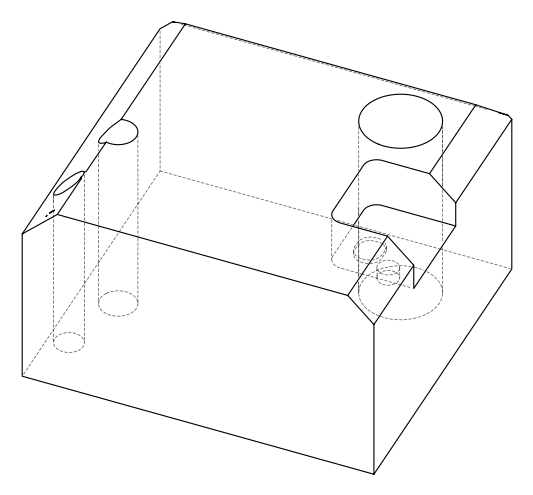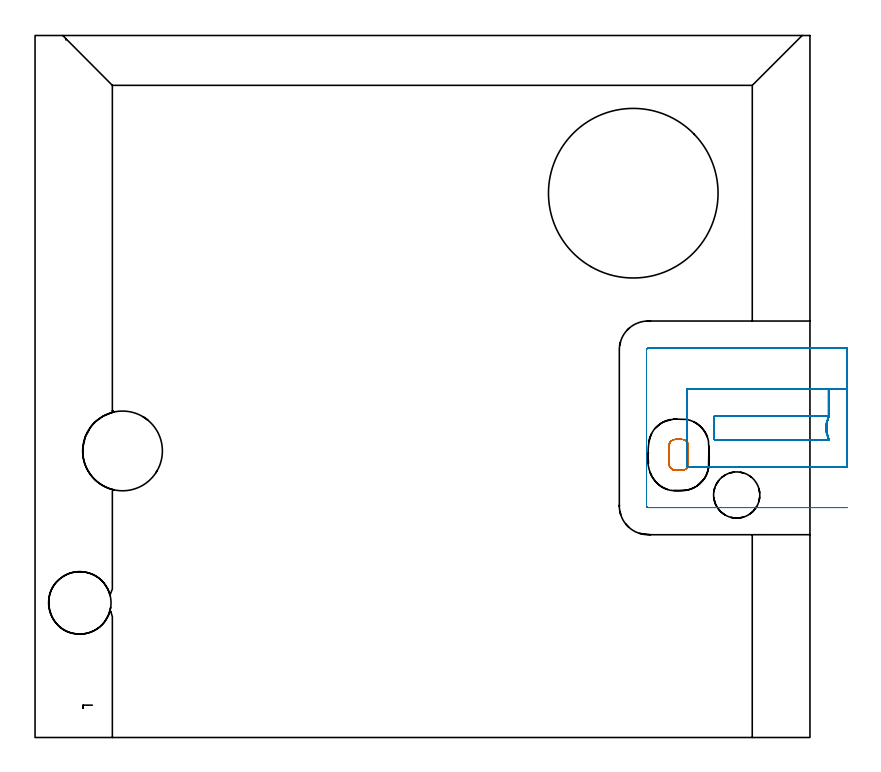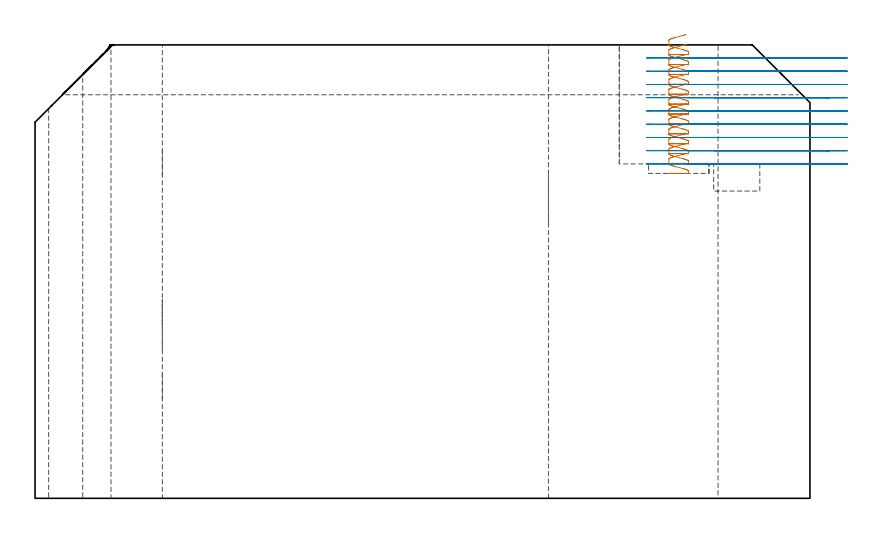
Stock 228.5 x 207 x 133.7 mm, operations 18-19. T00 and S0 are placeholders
(PLAN: 19 operations, 13 tool changes, 46 min)
(1 SPOT_DRILL | STEP1HOLE_1 | NXT0321_9005460120000 | 0.05 min | 228 mm3)
(2 SPOT_DRILL_1 | STEP1HOLE_2 | NXT0321_9005460120000 | 0.05 min | 183 mm3)
(3 SPOT_DRILL_2 | STEP1POCKET | NXT0321_9005460120000 | 0.04 min | 3875 mm3)
(4 INDEXABLE_INSERT_DRILL_THROUGH_HOLE_FROM_SOLID | STEP1HOLE | NXT0302_038 | 0.55 min | 262480 mm3)
(5 DRILL_BLIND_HOLE_INTO_CENTER | STEP1HOLE_1 | NXT0301_128 | 0.08 min | 1726 mm3)
(6 GUN_DRILL_THROUGH_HOLE | STEP1HOLE_1 | UGT0307_008 | 0.65 min | 11038 mm3)
(7 DRILL_TO_ENLARGE_THROUGH_HOLE | STEP1HOLE_1 | UGT0301_253 | 0.57 min | 22539 mm3)
(8 DRILL_BLIND_HOLE_INTO_CENTER_1 | STEP1HOLE_2 | NXT0301_033 | 0.05 min | 188 mm3)
(9 GUN_DRILL_THROUGH_HOLE_1 | STEP1HOLE_2 | UGT0307_002 | 0.6 min | 3522 mm3)
(10 SPADE_DRILL_TO_ENLARGE_THROUGH_HOLE | STEP1HOLE_2 | UGT0306_005 | 0.56 min | 18165 mm3)
(11 DRILL_TO_ENLARGE_THROUGH_HOLE_1 | STEP1HOLE_2 | UGT0301_056 | 0.58 min | 35908 mm3)
(12 DRILL_BLIND_HOLE_INTO_CENTER_2 | STEP1POCKET | NXT0301_128 | 0.05 min | 873 mm3)
(13 MILL_ROUGH_BLIND_HOLE_CONTOUR | STEP1POCKET | UGT0201_129 | Spiral | 0.07 min | 787 mm3)
(14 AREA_MILL | FG_CHAMFER_SURFACE | UGT0205_001 | 3.52 min | 9727 mm3)
(15 AREA_MILL_1 | FG_CHAMFER_SURFACE_1 | UGT0205_001 | 4.53 min | 13243 mm3)
(16 AREA_MILL_2 | FG_CHAMFER_SURFACE_2 | UGT0205_001 | 9.97 min | 23104 mm3)
(17 AREA_MILL_3 | FG_CHAMFER_SURFACE_3 | UGT0205_001 | 13.84 min | 49072 mm3)
(18 MILL_RECTANGULAR_POCKET | POCKET_RECTANGULAR_STRAIGHT | NXT0201_011 | Follow Part, ap 3, ae 75% | 1.91 min | 12160 mm3)
(19 MILL_SLOT | SLOT_PARTIAL_RECTANGULAR | NXT0201_012 | Follow Part, ap 4, ae 75% | 8.35 min | 105390 mm3)
(TOOL NXT0321_9005460120000 | NC Spot Drill, 142deg, 12mm, Carbide, Uncoated | D12 PA142 FL30 Z2)
(TOOL NXT0302_038 | Index. Insert Drill 50mm [880-D5000L50-04] | D50 PA176 FL200 Z2)
(TOOL NXT0301_128 | Carbide Drill 12mm [861.1-1200-036A1-GP GC34] | D12 PA150 FL37.4 Z2)
(TOOL UGT0307_008 | Gun Drill 11 mm | D11 PA130 FL24 Z1)
(TOOL UGT0301_253 | Twist Drill 18.4 mm | D18.4 PA118 FL135 Z2)
(TOOL NXT0301_033 | Carbide Drill 6.2mm [860.1-0620-031A1-MM 2214] | D6.2 PA140 FL53 Z2)
(TOOL UGT0307_002 | Gun Drill 6 mm | D6 PA130 FL24 Z1)
(TOOL UGT0306_005 | Spade Drill 14.5mm | D14.5 PA132 FL10 Z2)
(TOOL UGT0301_056 | Twist Drill 23.5 mm | D23.5 PA118 FL155 Z2)
(TOOL UGT0201_129 | Carbide End Mill 11.9 | D11.9 FL15 Z4)
(TOOL UGT0205_001 | Chamfer Mill 20 x 3 x 45 deg. | D20 FL50 Z2)
(TOOL NXT0201_011 | ENDMILL 12mm [2P460-1200-NA 1630] | D12 FL38 Z6)
(TOOL NXT0201_012 | ENDMILL 16mm [2P460-1600-NA 1630] | D16 FL38 Z6)
(OP 18 MILL_RECTANGULAR_POCKET)
G17 G21 G94 G90
T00 M6
G54
G17 G0 G90 X191.992 Y87.423 S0 M3
G43 Z143.766 H1
Z136.765
G94 G1 X191.843 Y87.547 Z136.713 F250.
X191.532 Y87.724 Z136.618
X191.195 Y87.843 Z136.522
X190.842 Y87.9 Z136.426
X188.758 Z135.868
X188.405 Y87.843 Z135.772
X188.068 Y87.724 Z135.676
X187.757 Y87.547 Z135.58
X187.482 Y87.318 Z135.484
X187.253 Y87.043 Z135.388
X187.076 Y86.732 Z135.292
X186.957 Y86.395 Z135.197
X186.9 Y86.042 Z135.101
Y80.658 Z133.658
X186.957 Y80.305 Z133.562
X187.076 Y79.968 Z133.467
X187.253 Y79.657 Z133.371
X187.482 Y79.382 Z133.275
X187.757 Y79.153 Z133.179
X188.068 Y78.976 Z133.083
X188.405 Y78.857 Z132.987
X188.758 Y78.8 Z132.891
X190.842 Z132.333
X191.195 Y78.857 Z132.237
X191.532 Y78.976 Z132.141
X191.843 Y79.153 Z132.046
X192.118 Y79.382 Z131.95
X192.347 Y79.657 Z131.854
X192.524 Y79.968 Z131.758
X192.643 Y80.305 Z131.662
X192.7 Y80.658 Z131.566
Y80.8 Z131.528
Y83.35 Z130.845
Y85.9 F500.
G3 X190.7 Y87.9 R2.
G1 X188.9
G3 X186.9 Y85.9 R2.
G1 Y80.8
G3 X188.9 Y78.8 R2.
G1 X190.7
G3 X192.7 Y80.8 R2.
G1 Y83.35
Y84.35
G0 X191.992 Y87.423 Z133.845
G1 X191.843 Y87.547 Z133.793 F250.
X191.532 Y87.724 Z133.697
X191.195 Y87.843 Z133.601
X190.842 Y87.9 Z133.505
X188.758 Z132.947
X188.405 Y87.843 Z132.851
X188.068 Y87.724 Z132.756
X187.757 Y87.547 Z132.66
X187.482 Y87.318 Z132.564
X187.253 Y87.043 Z132.468
X187.076 Y86.732 Z132.372
X186.957 Y86.395 Z132.276
X186.9 Y86.042 Z132.18
Y80.658 Z130.738
X186.957 Y80.305 Z130.642
X187.076 Y79.968 Z130.546
X187.253 Y79.657 Z130.45
X187.482 Y79.382 Z130.354
X187.757 Y79.153 Z130.259
X188.068 Y78.976 Z130.163
X188.405 Y78.857 Z130.067
X188.758 Y78.8 Z129.971
X190.842 Z129.413
X191.195 Y78.857 Z129.317
X191.532 Y78.976 Z129.221
X191.843 Y79.153 Z129.125
X192.118 Y79.382 Z129.029
X192.347 Y79.657 Z128.933
X192.524 Y79.968 Z128.838
X192.643 Y80.305 Z128.742
X192.7 Y80.658 Z128.646
Y83.35 Z127.925
Y85.9 F500.
G3 X190.7 Y87.9 R2.
G1 X188.9
G3 X186.9 Y85.9 R2.
G1 Y80.8
G3 X188.9 Y78.8 R2.
G1 X190.7
G3 X192.7 Y80.8 R2.
G1 Y83.35
Y84.35
G0 X191.992 Y87.423 Z130.925
G1 X191.843 Y87.547 Z130.873 F250.
X191.532 Y87.724 Z130.777
X191.195 Y87.843 Z130.681
X190.842 Y87.9 Z130.585
X188.758 Z130.027
X188.405 Y87.843 Z129.931
X188.068 Y87.724 Z129.835
X187.757 Y87.547 Z129.739
X187.482 Y87.318 Z129.643
X187.253 Y87.043 Z129.547
X187.076 Y86.732 Z129.452
X186.957 Y86.395 Z129.356
X186.9 Y86.042 Z129.26
Y80.658 Z127.817
X186.957 Y80.305 Z127.722
X187.076 Y79.968 Z127.626
X187.253 Y79.657 Z127.53
X187.482 Y79.382 Z127.434
X187.757 Y79.153 Z127.338
X188.068 Y78.976 Z127.242
X188.405 Y78.857 Z127.146
X188.758 Y78.8 Z127.051
X190.842 Z126.492
X191.195 Y78.857 Z126.396
X191.532 Y78.976 Z126.301
X191.843 Y79.153 Z126.205
X192.118 Y79.382 Z126.109
X192.347 Y79.657 Z126.013
X192.524 Y79.968 Z125.917
X192.643 Y80.305 Z125.821
X192.7 Y80.658 Z125.725
Y80.8 Z125.687
Y83.35 Z125.004
Y85.9 F500.
G3 X190.7 Y87.9 R2.
G1 X188.9
G3 X186.9 Y85.9 R2.
G1 Y80.8
G3 X188.9 Y78.8 R2.
G1 X190.7
G3 X192.7 Y80.8 R2.
G1 Y83.35
Y84.35
G0 X191.992 Y87.423 Z128.004
G1 X191.843 Y87.547 Z127.952 F250.
X191.532 Y87.724 Z127.856
X191.195 Y87.843 Z127.76
X190.842 Y87.9 Z127.665
X188.758 Z127.106
X188.405 Y87.843 Z127.011
X188.068 Y87.724 Z126.915
X187.757 Y87.547 Z126.819
X187.482 Y87.318 Z126.723
X187.253 Y87.043 Z126.627
X187.076 Y86.732 Z126.531
X186.957 Y86.395 Z126.435
X186.9 Y86.042 Z126.339
Y80.658 Z124.897
X186.957 Y80.305 Z124.801
X187.076 Y79.968 Z124.705
X187.253 Y79.657 Z124.609
X187.482 Y79.382 Z124.514
X187.757 Y79.153 Z124.418
X188.068 Y78.976 Z124.322
X188.405 Y78.857 Z124.226
X188.758 Y78.8 Z124.13
X190.842 Z123.572
X191.195 Y78.857 Z123.476
X191.532 Y78.976 Z123.38
X191.843 Y79.153 Z123.284
X192.118 Y79.382 Z123.188
X192.347 Y79.657 Z123.093
X192.524 Y79.968 Z122.997
X192.643 Y80.305 Z122.901
X192.7 Y80.658 Z122.805
Y80.8 Z122.767
Y83.35 Z122.084
Y85.9 F500.
G3 X190.7 Y87.9 R2.
G1 X188.9
G3 X186.9 Y85.9 R2.
G1 Y80.8
G3 X188.9 Y78.8 R2.
G1 X190.7
G3 X192.7 Y80.8 R2.
G1 Y83.35
Y84.35
G0 X191.992 Y87.423 Z125.084
G1 X191.843 Y87.547 Z125.032 F250.
X191.532 Y87.724 Z124.936
X191.195 Y87.843 Z124.84
X190.842 Y87.9 Z124.744
X188.758 Z124.186
X188.405 Y87.843 Z124.09
X188.068 Y87.724 Z123.994
X187.757 Y87.547 Z123.898
X187.482 Y87.318 Z123.803
X187.253 Y87.043 Z123.707
X187.076 Y86.732 Z123.611
X186.957 Y86.395 Z123.515
X186.9 Y86.042 Z123.419
Y80.658 Z121.977
X186.957 Y80.305 Z121.881
X187.076 Y79.968 Z121.785
X187.253 Y79.657 Z121.689
X187.482 Y79.382 Z121.593
X187.757 Y79.153 Z121.497
X188.068 Y78.976 Z121.401
X188.405 Y78.857 Z121.306
X188.758 Y78.8 Z121.21
X190.842 Z120.652
X191.195 Y78.857 Z120.556
X191.532 Y78.976 Z120.46
X191.843 Y79.153 Z120.364
X192.118 Y79.382 Z120.268
X192.347 Y79.657 Z120.172
X192.524 Y79.968 Z120.076
X192.643 Y80.305 Z119.98
X192.7 Y80.658 Z119.885
Y80.8 Z119.847
Y83.35 Z119.163
Y85.9 F500.
G3 X190.7 Y87.9 R2.
G1 X188.9
G3 X186.9 Y85.9 R2.
G1 Y80.8
G3 X188.9 Y78.8 R2.
G1 X190.7
G3 X192.7 Y80.8 R2.
G1 Y83.35
Y84.35
G0 X191.992 Y87.423 Z122.163
G1 X191.843 Y87.547 Z122.111 F250.
X191.532 Y87.724 Z122.015
X191.195 Y87.843 Z121.92
X190.842 Y87.9 Z121.824
X188.758 Z121.266
X188.405 Y87.843 Z121.17
X188.068 Y87.724 Z121.074
X187.757 Y87.547 Z120.978
X187.482 Y87.318 Z120.882
X187.253 Y87.043 Z120.786
X187.076 Y86.732 Z120.69
X186.957 Y86.395 Z120.594
X186.9 Y86.042 Z120.499
Y80.658 Z119.056
X186.957 Y80.305 Z118.96
X187.076 Y79.968 Z118.864
X187.253 Y79.657 Z118.769
X187.482 Y79.382 Z118.673
X187.757 Y79.153 Z118.577
X188.068 Y78.976 Z118.481
X188.405 Y78.857 Z118.385
X188.758 Y78.8 Z118.289
X190.842 Z117.731
X191.195 Y78.857 Z117.635
X191.532 Y78.976 Z117.539
X191.843 Y79.153 Z117.443
X192.118 Y79.382 Z117.348
X192.347 Y79.657 Z117.252
X192.524 Y79.968 Z117.156
X192.643 Y80.305 Z117.06
X192.7 Y80.658 Z116.964
Y80.8 Z116.926
Y83.35 Z116.243
Y85.9 F500.
G3 X190.7 Y87.9 R2.
G1 X188.9
G3 X186.9 Y85.9 R2.
G1 Y80.8
G3 X188.9 Y78.8 R2.
G1 X190.7
G3 X192.7 Y80.8 R2.
G1 Y83.35
Y84.35
G0 X191.992 Y87.423 Z119.243
G1 X191.843 Y87.547 Z119.191 F250.
X191.532 Y87.724 Z119.095
X191.195 Y87.843 Z118.999
X190.842 Y87.9 Z118.903
X188.758 Z118.345
X188.405 Y87.843 Z118.249
X188.068 Y87.724 Z118.153
X187.757 Y87.547 Z118.058
X187.482 Y87.318 Z117.962
X187.253 Y87.043 Z117.866
X187.076 Y86.732 Z117.77
X186.957 Y86.395 Z117.674
X186.9 Y86.042 Z117.578
Y80.658 Z116.136
X186.957 Y80.305 Z116.04
X187.076 Y79.968 Z115.944
X187.253 Y79.657 Z115.848
X187.482 Y79.382 Z115.752
X187.757 Y79.153 Z115.656
X188.068 Y78.976 Z115.561
X188.405 Y78.857 Z115.465
X188.758 Y78.8 Z115.369
X190.842 Z114.811
X191.195 Y78.857 Z114.715
X191.532 Y78.976 Z114.619
X191.843 Y79.153 Z114.523
X192.118 Y79.382 Z114.427
X192.347 Y79.657 Z114.331
X192.524 Y79.968 Z114.235
X192.643 Y80.305 Z114.14
X192.7 Y80.658 Z114.044
Y80.8 Z114.006
Y83.35 Z113.323
Y85.9 F500.
G3 X190.7 Y87.9 R2.
G1 X188.9
G3 X186.9 Y85.9 R2.
G1 Y80.8
G3 X188.9 Y78.8 R2.
G1 X190.7
G3 X192.7 Y80.8 R2.
G1 Y83.35
Y84.35
G0 X191.992 Y87.423 Z116.323
G1 X191.843 Y87.547 Z116.27 F250.
X191.532 Y87.724 Z116.175
X191.195 Y87.843 Z116.079
X190.842 Y87.9 Z115.983
X188.758 Z115.425
X188.405 Y87.843 Z115.329
X188.068 Y87.724 Z115.233
X187.757 Y87.547 Z115.137
X187.482 Y87.318 Z115.041
X187.253 Y87.043 Z114.945
X187.076 Y86.732 Z114.849
X186.957 Y86.395 Z114.754
X186.9 Y86.042 Z114.658
Y80.658 Z113.215
X186.957 Y80.305 Z113.12
X187.076 Y79.968 Z113.024
X187.253 Y79.657 Z112.928
X187.482 Y79.382 Z112.832
X187.757 Y79.153 Z112.736
X188.068 Y78.976 Z112.64
X188.405 Y78.857 Z112.544
X188.758 Y78.8 Z112.448
X190.842 Z111.89
X191.195 Y78.857 Z111.794
X191.532 Y78.976 Z111.699
X191.843 Y79.153 Z111.603
X192.118 Y79.382 Z111.507
X192.347 Y79.657 Z111.411
X192.524 Y79.968 Z111.315
X192.643 Y80.305 Z111.219
X192.7 Y80.658 Z111.123
Y83.35 Z110.402
Y85.9 F500.
G3 X190.7 Y87.9 R2.
G1 X188.9
G3 X186.9 Y85.9 R2.
G1 Y80.8
G3 X188.9 Y78.8 R2.
G1 X190.7
G3 X192.7 Y80.8 R2.
G1 Y83.35
Y84.35
G0 X191.992 Y87.423 Z113.402
G1 X191.843 Y87.547 Z113.35 F250.
X191.532 Y87.724 Z113.254
X191.195 Y87.843 Z113.158
X190.842 Y87.9 Z113.062
X188.758 Z112.504
X188.405 Y87.843 Z112.408
X188.068 Y87.724 Z112.313
X187.757 Y87.547 Z112.217
X187.482 Y87.318 Z112.121
X187.253 Y87.043 Z112.025
X187.076 Y86.732 Z111.929
X186.957 Y86.395 Z111.833
X186.9 Y86.042 Z111.737
Y80.658 Z110.295
X186.957 Y80.305 Z110.199
X187.076 Y79.968 Z110.103
X187.253 Y79.657 Z110.007
X187.482 Y79.382 Z109.911
X187.757 Y79.153 Z109.816
X188.068 Y78.976 Z109.72
X188.405 Y78.857 Z109.624
X188.758 Y78.8 Z109.528
X190.842 Z108.97
X191.195 Y78.857 Z108.874
X191.532 Y78.976 Z108.778
X191.843 Y79.153 Z108.682
X192.118 Y79.382 Z108.586
X192.347 Y79.657 Z108.49
X192.524 Y79.968 Z108.395
X192.643 Y80.305 Z108.299
X192.7 Y80.658 Z108.203
Y83.35 Z107.482
Y85.9 F500.
G3 X190.7 Y87.9 R2.
G1 X188.9
G3 X186.9 Y85.9 R2.
G1 Y80.8
G3 X188.9 Y78.8 R2.
G1 X190.7
G3 X192.7 Y80.8 R2.
G1 Y83.35
Y84.35
G0 X191.992 Y87.423 Z110.482
G1 X191.843 Y87.547 Z110.43 F250.
X191.532 Y87.724 Z110.334
X191.195 Y87.843 Z110.238
X190.842 Y87.9 Z110.142
X188.758 Z109.584
X188.405 Y87.843 Z109.488
X188.068 Y87.724 Z109.392
X187.757 Y87.547 Z109.296
X187.482 Y87.318 Z109.2
X187.253 Y87.043 Z109.105
X187.076 Y86.732 Z109.009
X186.957 Y86.395 Z108.913
X186.9 Y86.042 Z108.817
Y80.658 Z107.375
X186.957 Y80.305 Z107.279
X187.076 Y79.968 Z107.183
X187.253 Y79.657 Z107.087
X187.482 Y79.382 Z106.991
X187.757 Y79.153 Z106.895
X188.068 Y78.976 Z106.799
X188.405 Y78.857 Z106.703
X188.758 Y78.8 Z106.608
X190.842 Z106.049
X191.195 Y78.857 Z105.954
X191.532 Y78.976 Z105.858
X191.843 Y79.153 Z105.762
X192.118 Y79.382 Z105.666
X192.347 Y79.657 Z105.57
X192.524 Y79.968 Z105.474
X192.643 Y80.305 Z105.378
X192.7 Y80.658 Z105.282
Y83.35 Z104.561
Y85.9 F500.
G3 X190.7 Y87.9 R2.
G1 X188.9
G3 X186.9 Y85.9 R2.
G1 Y80.8
G3 X188.9 Y78.8 R2.
G1 X190.7
G3 X192.7 Y80.8 R2.
G1 Y83.35
Y84.35
G0 X191.992 Y87.423 Z107.561
G1 X191.843 Y87.547 Z107.509 F250.
X191.532 Y87.724 Z107.413
X191.195 Y87.843 Z107.317
X190.842 Y87.9 Z107.222
X188.758 Z106.663
X188.405 Y87.843 Z106.568
X188.068 Y87.724 Z106.472
X187.757 Y87.547 Z106.376
X187.482 Y87.318 Z106.28
X187.253 Y87.043 Z106.184
X187.076 Y86.732 Z106.088
X186.957 Y86.395 Z105.992
X186.9 Y86.042 Z105.896
Y80.658 Z104.454
X186.957 Y80.305 Z104.358
X187.076 Y79.968 Z104.262
X187.253 Y79.657 Z104.167
X187.482 Y79.382 Z104.071
X187.757 Y79.153 Z103.975
X188.068 Y78.976 Z103.879
X188.405 Y78.857 Z103.783
X188.758 Y78.8 Z103.687
X190.842 Z103.129
X191.195 Y78.857 Z103.033
X191.532 Y78.976 Z102.937
X191.843 Y79.153 Z102.841
X192.118 Y79.382 Z102.746
X192.347 Y79.657 Z102.65
X192.524 Y79.968 Z102.554
X192.643 Y80.305 Z102.458
X192.7 Y80.658 Z102.362
Y83.35 Z101.641
Y85.9 F500.
G3 X190.7 Y87.9 R2.
G1 X188.9
G3 X186.9 Y85.9 R2.
G1 Y80.8
G3 X188.9 Y78.8 R2.
G1 X190.7
G3 X192.7 Y80.8 R2.
G1 Y83.35
Y84.35
G0 X191.992 Y87.423 Z104.641
G1 X191.843 Y87.547 Z104.589 F250.
X191.532 Y87.724 Z104.493
X191.195 Y87.843 Z104.397
X190.842 Y87.9 Z104.301
X188.758 Z103.743
X188.405 Y87.843 Z103.647
X188.068 Y87.724 Z103.551
X187.757 Y87.547 Z103.455
X187.482 Y87.318 Z103.36
X187.253 Y87.043 Z103.264
X187.076 Y86.732 Z103.168
X186.957 Y86.395 Z103.072
X186.9 Y86.042 Z102.976
Y80.658 Z101.534
X186.957 Y80.305 Z101.438
X187.076 Y79.968 Z101.342
X187.253 Y79.657 Z101.246
X187.482 Y79.382 Z101.15
X187.757 Y79.153 Z101.054
X188.068 Y78.976 Z100.958
X188.405 Y78.857 Z100.863
X188.758 Y78.8 Z100.767
X190.842 Z100.209
X191.195 Y78.857 Z100.113
X191.532 Y78.976 Z100.017
X191.843 Y79.153 Z99.921
X192.118 Y79.382 Z99.825
X192.347 Y79.657 Z99.729
X192.524 Y79.968 Z99.633
X192.643 Y80.305 Z99.537
X192.7 Y80.658 Z99.442
Y83.35 Z98.72
Y85.9 F500.
G3 X190.7 Y87.9 R2.
G1 X188.9
G3 X186.9 Y85.9 R2.
G1 Y80.8
G3 X188.9 Y78.8 R2.
G1 X190.7
G3 X192.7 Y80.8 R2.
G1 Y83.35
Y84.35
G0 X191.992 Y87.423 Z101.72
G1 X191.843 Y87.547 Z101.668 F250.
X191.532 Y87.724 Z101.573
X191.195 Y87.843 Z101.477
X190.842 Y87.9 Z101.381
X188.758 Z100.823
X188.405 Y87.843 Z100.727
X188.068 Y87.724 Z100.631
X187.757 Y87.547 Z100.535
X187.482 Y87.318 Z100.439
X187.253 Y87.043 Z100.343
X187.076 Y86.732 Z100.247
X186.957 Y86.395 Z100.152
X186.9 Y86.042 Z100.056
Y80.658 Z98.613
X186.957 Y80.305 Z98.517
X187.076 Y79.968 Z98.422
X187.253 Y79.657 Z98.326
X187.482 Y79.382 Z98.23
X187.757 Y79.153 Z98.134
X188.068 Y78.976 Z98.038
X188.405 Y78.857 Z97.942
X188.758 Y78.8 Z97.846
X190.842 Z97.288
X191.195 Y78.857 Z97.192
X191.532 Y78.976 Z97.096
X191.843 Y79.153 Z97.001
X192.118 Y79.382 Z96.905
X192.347 Y79.657 Z96.809
X192.524 Y79.968 Z96.713
X192.643 Y80.305 Z96.617
X192.7 Y80.658 Z96.521
Y83.35 Z95.8
Y85.9 F500.
G3 X190.7 Y87.9 R2.
G1 X188.9
G3 X186.9 Y85.9 R2.
G1 Y80.8
G3 X188.9 Y78.8 R2.
G1 X190.7
G3 X192.7 Y80.8 R2.
G1 Y83.35
Y84.35
G0 Z143.766
M5
M2
(OP 19 MILL_SLOT)
G17 G21 G94 G90
T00 M6
G54
G17 G0 G90 X239.499 Y102.866 S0 M3
G43 Z143.766 H1
Z129.858
G94 G1 X236.5 Y102.803 F250.
G2 X236.246 Y102.8 R12. F500.
G1 X233.926
Y94.8
G3 X233.926 Y87.8 R8.
G1 X200.3
Y94.8
X233.926
Y102.8
X192.3
Y79.8
X236.246
G2 X236.5 Y79.797 R12.
G1 X239.499 Y79.734 F250.
X239.246 Y114.8
X236.246
X180.8 F500.
G3 X180.3 Y114.3 R0.5
G1 Y68.3
G3 X180.8 Y67.8 R0.5
G1 X236.246
X239.246 F250.
G0 X239.499 Y102.865 Z125.951
G1 X236.5 Y102.803
G2 X236.251 Y102.8 R12. F500.
G1 X233.931
Y94.8
G3 X233.931 Y87.8 R8.
G1 X200.3
Y94.8
X233.931
Y102.8
X192.3
Y79.8
X236.252
G2 X236.5 Y79.797 R12.
G1 X239.499 Y79.735 F250.
X239.251 Y114.8
X236.251
X180.8 F500.
G3 X180.3 Y114.3 R0.5
G1 Y68.3
G3 X180.8 Y67.8 R0.5
G1 X236.252
X239.252 F250.
G0 X239.5 Y102.8 Z122.044
G1 X236.5
X234.18 F500.
Y94.8
G3 X234.18 Y87.8 R8.
G1 X200.3
Y94.8
X234.18
Y102.8
X192.3
Y79.8
X236.5
X239.5 F250.
Y114.8
X236.5
X180.8 F500.
G3 X180.3 Y114.3 R0.5
G1 Y68.3
G3 X180.8 Y67.8 R0.5
G1 X236.5
X239.5 F250.
G0 Y102.8 Z118.136
G1 X236.5
X234.18 F500.
Y94.8
G3 X234.18 Y87.8 R8.
G1 X200.3
Y94.8
X234.18
Y102.8
X192.3
Y79.8
X236.5
X239.5 F250.
Y114.8
X236.5
X180.8 F500.
G3 X180.3 Y114.3 R0.5
G1 Y68.3
G3 X180.8 Y67.8 R0.5
G1 X236.5
X239.5 F250.
G0 Y102.8 Z114.229
G1 X236.5
X234.18 F500.
Y94.8
G3 X234.18 Y87.8 R8.
G1 X200.3
Y94.8
X234.18
Y102.8
X192.3
Y79.8
X236.5
X239.5 F250.
Y114.8
X236.5
X180.8 F500.
G3 X180.3 Y114.3 R0.5
G1 Y68.3
G3 X180.8 Y67.8 R0.5
G1 X236.5
X239.5 F250.
G0 Y102.8 Z110.322
G1 X236.5
X234.18 F500.
Y94.8
G3 X234.18 Y87.8 R8.
G1 X200.3
Y94.8
X234.18
Y102.8
X192.3
Y79.8
X236.5
X239.5 F250.
Y114.8
X236.5
X180.8 F500.
G3 X180.3 Y114.3 R0.5
G1 Y68.3
G3 X180.8 Y67.8 R0.5
G1 X236.5
X239.5 F250.
G0 Y102.8 Z106.415
G1 X236.5
X234.18 F500.
Y94.8
G3 X234.18 Y87.8 R8.
G1 X200.3
Y94.8
X234.18
Y102.8
X192.3
Y79.8
X236.5
X239.5 F250.
Y114.8
X236.5
X180.8 F500.
G3 X180.3 Y114.3 R0.5
G1 Y68.3
G3 X180.8 Y67.8 R0.5
G1 X236.5
X239.5 F250.
G0 Y102.8 Z102.507
G1 X236.5
X234.18 F500.
Y94.8
G3 X234.18 Y87.8 R8.
G1 X200.3
Y94.8
X234.18
Y102.8
X192.3
Y79.8
X236.5
X239.5 F250.
Y114.8
X236.5
X180.8 F500.
G3 X180.3 Y114.3 R0.5
G1 Y68.3
G3 X180.8 Y67.8 R0.5
G1 X236.5
X239.5 F250.
G0 Y102.8 Z98.6
G1 X236.5
X234.18 F500.
Y94.8
G3 X234.18 Y87.8 R8.
G1 X200.3
Y94.8
X234.18
Y102.8
X192.3
Y79.8
X236.5
X239.5 F250.
Y114.8
X236.5
X180.8 F500.
G3 X180.3 Y114.3 R0.5
G1 Y68.3
G3 X180.8 Y67.8 R0.5
G1 X236.5
X239.5 F250.
G0 Z143.766
M5
M2
